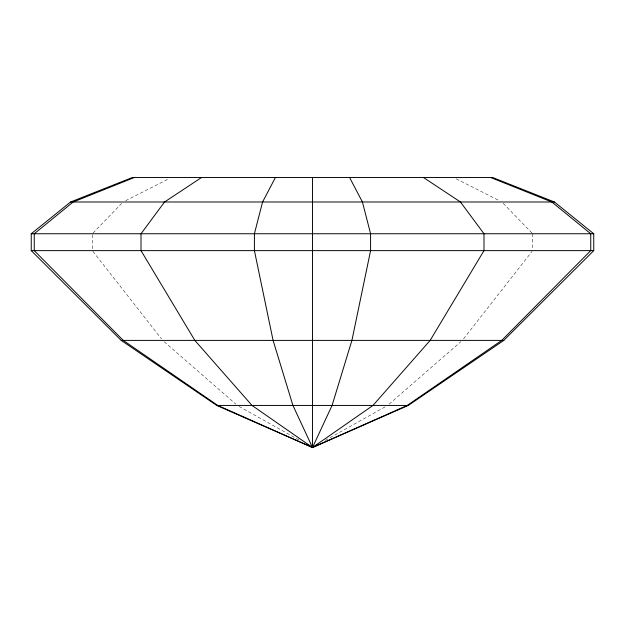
<?xml version="1.0" encoding="UTF-8"?>
<svg xmlns="http://www.w3.org/2000/svg" width="625" height="625" viewBox="0 0 625 625"><rect width="100%" height="100%" fill="white"/><g stroke="black" fill="none" stroke-linecap="round" stroke-linejoin="round"><path stroke-width="0.47" stroke-dasharray="3.12 2.34" d="M463.539 338.867L532.055 251.391M93.016 233.062L121.75 203.367M389.133 404.156L460.875 341.68M325.172 440.414L385.984 406.383M125.68 200.68L168.828 178.812M456.172 178.812L499.32 200.68M239.016 406.383L299.828 440.414M164.125 341.68L235.867 404.156M503.25 203.367L531.984 233.062M92.945 251.391L161.461 338.867M532.656 233.75L532.656 248.75M92.344 234.687L92.344 248.75"/><path stroke-width="0.94" d="M134.336 177.5L73.172 201.992L34.258 233.75L34.258 250.625L123.25 340.398L217.75 405.438L312.5 447.5L408.266 405.438L503.789 340.398L593.75 250.625L593.75 233.75L554.414 201.992L492.586 177.5L132.414 177.5L70.586 201.992L31.25 233.75L31.25 250.625L121.211 340.398L216.734 405.438L312.5 447.5L332.078 405.438L351.914 340.398L370.586 250.625L370.586 233.75L362.422 201.992L349.586 177.5M275.414 177.5L262.578 201.992L254.414 233.75L254.414 250.625L273.086 340.398L292.922 405.438L312.5 447.5L407.25 405.438L501.75 340.398L590.742 250.625L590.742 233.75L551.828 201.992L490.664 177.5M308.273 445.141L312.5 447.5L372.992 405.438L430.156 340.398L483.992 250.625L483.992 233.75L460.453 201.992L423.453 177.5M201.547 177.5L164.547 201.992L141.008 233.75L141.008 250.625L194.844 340.398L252.008 405.438L312.5 447.5L316.727 445.141M70.586 201.992L554.414 201.992M31.25 233.75L593.75 233.75M31.25 250.625L593.75 250.625M121.211 340.398L503.789 340.398M216.734 405.438L408.266 405.438M312.5 177.5L312.5 447.5"/></g></svg>
